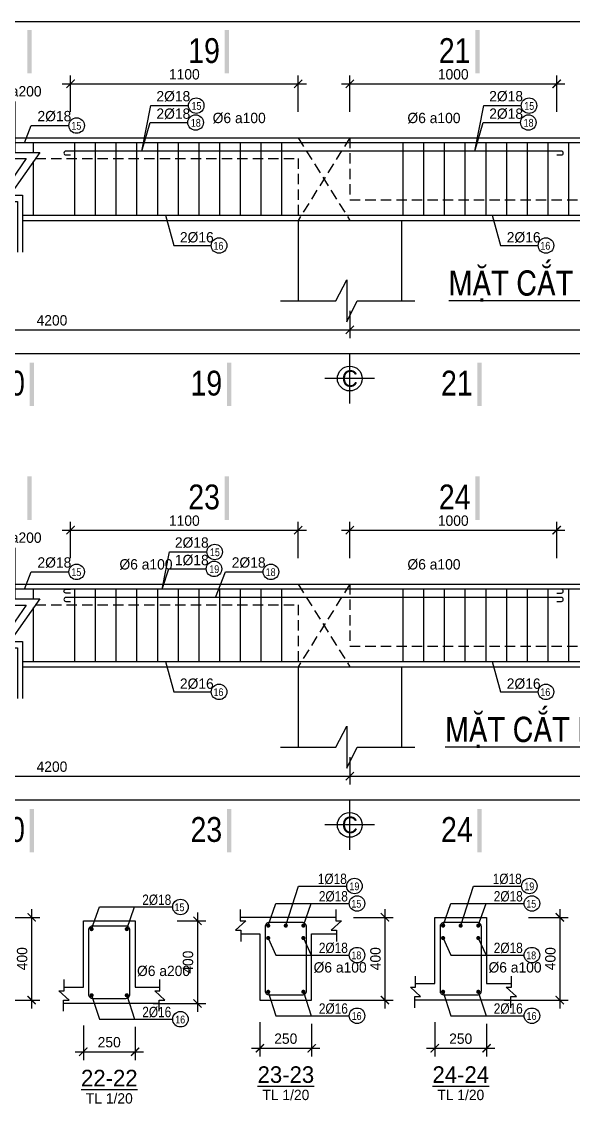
# Model space of a CAD drawing. Extents: x -317 to 4260, y -2056 to 757.
# Drawn here: x 3659 to 3792.2, y 491.1 to 756.6 of the extents above; entities that cross this region are included whole.
import ezdxf
from ezdxf.enums import TextEntityAlignment as Align

# ---------------------------------------------------------------- set-up
doc = ezdxf.new("R2010")
doc.units = 0
doc.header["$MEASUREMENT"] = 0
doc.linetypes.add('CENTER2', pattern=[1.125, 0.75, -0.125, 0.125, -0.125])
doc.linetypes.add('HIDDEN', pattern=[0.375, 0.25, -0.125])
doc.layers.get('0').update_dxf_attribs({"linetype": 'CONTINUOUS'})
doc.layers.get('DEFPOINTS').update_dxf_attribs({"linetype": 'CONTINUOUS'})
for name, color, linetype in [('cot', 8, 'CONTINUOUS'), ('DAI', 3, 'CONTINUOUS'), ('DIM', 1, 'CONTINUOUS'), ('DUT', 7, 'CENTER2'), ('MOTAAR', 1, 'CONTINUOUS'), ('TEXT', 7, 'CONTINUOUS'), ('THEP', 6, 'CONTINUOUS'), ('TU1', 9, 'CONTINUOUS'), ('TUONG', 7, 'CONTINUOUS')]:
    doc.layers.add(name, color=color, linetype=linetype)
doc.styles.add('DIM-NEW', font='VHELVCN.TTF')
doc.styles.add('style1', font='VGOUDYN.TTF')
doc.styles.add('T1', font='romans.shx')
doc.styles.add('T2', font='VTIMESN.TTF')
doc.dimstyles.new('TL20', dxfattribs={"dimtxt": 2.5, "dimasz": 2, "dimexe": 2, "dimexo": 2, "dimgap": 1, "dimtad": 1, "dimdec": 0, "dimlfac": 20, "dimzin": 0, "dimdsep": 46, "dimtxsty": 'T2', "dimblk": 'ARCHTICK', "dimcen": 2.5, "dimdle": 2, "dimclrd": 1, "dimclre": 1, "dimclrt": 2, "dimadec": 0, "dimazin": 0, "dimtfac": 1, "dimtdec": 0, "dimtix": 1, "dimtofl": 0, "dimtmove": 0, "dimatfit": 0, "dimldrblk": 'ARCHTICK', "dimfxl": 0, "dimtolj": 1, "dimtzin": 0, "dimlwd": -1, "dimlwe": -1, "dimarcsym": 0})

# ---------------------------------------------------------------- blocks, each defined once
blk = doc.blocks.new('_ARCHTICK')
at = {"color": 0, "linetype": 'ByBlock', "const_width": 0.15}
blk.add_lwpolyline([(-0.5, -0.5), (0.5, 0.5)], dxfattribs=at)
blk = doc.blocks.new('*D164')
at = {"layer": 'DEFPOINTS', "color": 0}
for p in [(3725.73, 741.64), (3670.73, 732.83), (3725.73, 732.83)]:
    blk.add_point(p, dxfattribs=at)
at = {"layer": 'TUONG', "color": 1}
for p, q in [((3670.73, 734.83), (3670.73, 743.64)), ((3725.73, 734.83), (3725.73, 743.64)), ((3668.73, 741.64), (3727.73, 741.64))]:
    blk.add_line(p, q, dxfattribs=at)
at = {"layer": 'TUONG', "color": 1, "xscale": 2, "yscale": 2, "zscale": 2, "rotation": 180}
blk.add_blockref('_ARCHTICK', (3670.73, 741.64), dxfattribs=at)
at = {"layer": 'TUONG', "color": 1, "xscale": 2, "yscale": 2, "zscale": 2}
blk.add_blockref('_ARCHTICK', (3725.73, 741.64), dxfattribs=at)
at = {"layer": 'TUONG', "color": 2, "insert": (3698.23, 743.91), "char_height": 2.5, "attachment_point": 5, "style": 'T2'}
blk.add_mtext('\\A1;1100', dxfattribs=at)
blk = doc.blocks.new('*D163')
at = {"layer": 'DEFPOINTS', "color": 0}
for p in [(3788.23, 741.64), (3738.23, 732.83), (3788.23, 732.83)]:
    blk.add_point(p, dxfattribs=at)
at = {"layer": 'TUONG', "color": 1}
for p, q in [((3738.23, 734.83), (3738.23, 743.64)), ((3788.23, 734.83), (3788.23, 743.64)), ((3736.23, 741.64), (3790.23, 741.64))]:
    blk.add_line(p, q, dxfattribs=at)
at = {"layer": 'TUONG', "color": 1, "xscale": 2, "yscale": 2, "zscale": 2, "rotation": 180}
blk.add_blockref('_ARCHTICK', (3738.23, 741.64), dxfattribs=at)
at = {"layer": 'TUONG', "color": 1, "xscale": 2, "yscale": 2, "zscale": 2}
blk.add_blockref('_ARCHTICK', (3788.23, 741.64), dxfattribs=at)
at = {"layer": 'TUONG', "color": 2, "insert": (3763.23, 743.91), "char_height": 2.5, "attachment_point": 5, "style": 'T2'}
blk.add_mtext('\\A1;1000', dxfattribs=at)
blk = doc.blocks.new('truc2')
at = {"layer": 'MOTAAR'}
for p, q in [((0, -15), (0, 0)), ((7.5, -7.5), (-7.5, -7.5))]:
    blk.add_line(p, q, dxfattribs=at)
blk.add_lwpolyline([(0, -3.5), (0, -1.84)], dxfattribs=at)
blk.add_circle((0, -7.5), 3.75, dxfattribs=at)
at = {"layer": 'TEXT', "style": 'T2'}
blk.add_attdef('1', text='', height=5, dxfattribs=at).set_placement((0, -7.5), align=Align.MIDDLE_CENTER)
blk = doc.blocks.new('*D155')
at = {"layer": 'DEFPOINTS', "color": 0}
for p in [(3738.23, 688.75), (3938.23, 688.75), (3938.23, 682.14)]:
    blk.add_point(p, dxfattribs=at)
at = {"layer": 'TUONG', "color": 1}
for p, q in [((3738.23, 686.75), (3738.23, 680.14)), ((3938.23, 686.75), (3938.23, 680.14)), ((3736.23, 682.14), (3940.23, 682.14))]:
    blk.add_line(p, q, dxfattribs=at)
at = {"layer": 'TUONG', "color": 1, "xscale": 2, "yscale": 2, "zscale": 2, "rotation": 180}
blk.add_blockref('_ARCHTICK', (3738.23, 682.14), dxfattribs=at)
at = {"layer": 'TUONG', "color": 1, "xscale": 2, "yscale": 2, "zscale": 2}
blk.add_blockref('_ARCHTICK', (3938.23, 682.14), dxfattribs=at)
at = {"layer": 'TUONG', "color": 2, "insert": (3838.23, 684.42), "char_height": 2.5, "attachment_point": 5, "style": 'T2'}
blk.add_mtext('\\A1;4000', dxfattribs=at)
blk = doc.blocks.new('*D154')
at = {"layer": 'DEFPOINTS', "color": 0}
for p in [(3594.24, 690.53), (3738.23, 688.75), (3738.23, 682.14)]:
    blk.add_point(p, dxfattribs=at)
at = {"layer": 'TUONG', "color": 1}
for p, q in [((3594.24, 688.53), (3594.24, 680.14)), ((3738.23, 686.75), (3738.23, 680.14)), ((3592.24, 682.14), (3740.23, 682.14))]:
    blk.add_line(p, q, dxfattribs=at)
at = {"layer": 'TUONG', "color": 1, "xscale": 2, "yscale": 2, "zscale": 2, "rotation": 180}
blk.add_blockref('_ARCHTICK', (3594.24, 682.14), dxfattribs=at)
at = {"layer": 'TUONG', "color": 1, "xscale": 2, "yscale": 2, "zscale": 2}
blk.add_blockref('_ARCHTICK', (3738.23, 682.14), dxfattribs=at)
at = {"layer": 'TUONG', "color": 2, "insert": (3666.23, 684.42), "char_height": 2.5, "attachment_point": 5, "style": 'T2'}
blk.add_mtext('\\A1;4200', dxfattribs=at)
blk = doc.blocks.new('*D165')
at = {"layer": 'DEFPOINTS', "color": 0}
for p in [(3429.65, 686.06), (4253.92, 686.06), (3429.65, 676.37)]:
    blk.add_point(p, dxfattribs=at)
at = {"layer": 'TUONG', "color": 1}
for p, q in [((3429.65, 684.06), (3429.65, 674.37)), ((4253.92, 684.06), (4253.92, 674.37)), ((4255.92, 676.37), (3427.65, 676.37))]:
    blk.add_line(p, q, dxfattribs=at)
at = {"layer": 'TUONG', "color": 1, "xscale": 2, "yscale": 2, "zscale": 2, "rotation": 180}
blk.add_blockref('_ARCHTICK', (3429.65, 676.37), dxfattribs=at)
at = {"layer": 'TUONG', "color": 1, "xscale": 2, "yscale": 2, "zscale": 2}
blk.add_blockref('_ARCHTICK', (4253.92, 676.37), dxfattribs=at)
at = {"layer": 'TUONG', "color": 2, "insert": (3841.78, 678.65), "char_height": 2.5, "attachment_point": 5, "style": 'T2'}
blk.add_mtext('\\A1;20800', dxfattribs=at)
blk = doc.blocks.new('*D177')
at = {"layer": 'cot', "color": 1}
for p, q in [((3661.31, 542.07), (3661.31, 518.07)), ((3653.75, 540.07), (3663.31, 540.07)), ((3647.89, 520.07), (3663.31, 520.07))]:
    blk.add_line(p, q, dxfattribs=at)
at = {"layer": 'DEFPOINTS', "color": 0}
for p in [(3651.75, 540.07), (3645.89, 520.07), (3661.31, 520.07)]:
    blk.add_point(p, dxfattribs=at)
at = {"layer": 'cot', "color": 1, "xscale": 2, "yscale": 2, "zscale": 2}
for p, rotation in [((3661.31, 540.07), 90), ((3661.31, 520.07), 270)]:
    blk.add_blockref('_ARCHTICK', p, dxfattribs=dict(at, rotation=rotation))
at = {"layer": 'cot', "color": 2, "lineweight": -2, "insert": (3659.03, 530.07), "char_height": 2.5, "attachment_point": 5, "rotation": 90, "style": 'T2'}
blk.add_mtext('\\A1;400', dxfattribs=at)
blk = doc.blocks.new('*D179')
at = {"layer": 'cot', "color": 1}
for p, q in [((3696.51, 539.23), (3703.41, 539.23)), ((3701.41, 541.23), (3701.41, 517.23)), ((3690.66, 519.23), (3703.41, 519.23))]:
    blk.add_line(p, q, dxfattribs=at)
at = {"layer": 'DEFPOINTS', "color": 0}
for p in [(3694.51, 539.23), (3688.66, 519.23), (3701.41, 519.23)]:
    blk.add_point(p, dxfattribs=at)
at = {"layer": 'cot', "color": 1, "xscale": 2, "yscale": 2, "zscale": 2}
for p, rotation in [((3701.41, 539.23), 90), ((3701.41, 519.23), 270)]:
    blk.add_blockref('_ARCHTICK', p, dxfattribs=dict(at, rotation=rotation))
at = {"layer": 'cot', "color": 2, "lineweight": -2, "insert": (3699.13, 529.23), "char_height": 2.5, "attachment_point": 5, "rotation": 90, "style": 'T2'}
blk.add_mtext('\\A1;400', dxfattribs=at)
blk = doc.blocks.new('*D178')
at = {"layer": 'cot', "color": 1}
for p, q in [((3673.82, 513.9), (3673.82, 505.57)), ((3686.32, 513.62), (3686.32, 505.57)), ((3671.82, 507.57), (3688.32, 507.57))]:
    blk.add_line(p, q, dxfattribs=at)
at = {"layer": 'DEFPOINTS', "color": 0}
for p in [(3673.82, 515.9), (3686.32, 515.62), (3686.32, 507.57)]:
    blk.add_point(p, dxfattribs=at)
at = {"layer": 'cot', "color": 1, "xscale": 2, "yscale": 2, "zscale": 2, "rotation": 180}
blk.add_blockref('_ARCHTICK', (3673.82, 507.57), dxfattribs=at)
at = {"layer": 'cot', "color": 1, "xscale": 2, "yscale": 2, "zscale": 2}
blk.add_blockref('_ARCHTICK', (3686.32, 507.57), dxfattribs=at)
at = {"layer": 'cot', "color": 2, "lineweight": -2, "insert": (3680.07, 509.87), "char_height": 2.5, "attachment_point": 5, "style": 'T2'}
blk.add_mtext('\\A1;250', dxfattribs=at)
blk = doc.blocks.new('*D197')
at = {"layer": 'DEFPOINTS', "color": 0}
for p in [(3429.65, 578.13), (4253.92, 578.13), (3429.65, 568.43)]:
    blk.add_point(p, dxfattribs=at)
at = {"layer": 'TUONG', "color": 1}
for p, q in [((3429.65, 576.13), (3429.65, 566.43)), ((4253.92, 576.13), (4253.92, 566.43)), ((4255.92, 568.43), (3427.65, 568.43))]:
    blk.add_line(p, q, dxfattribs=at)
at = {"layer": 'TUONG', "color": 1, "xscale": 2, "yscale": 2, "zscale": 2, "rotation": 180}
blk.add_blockref('_ARCHTICK', (3429.65, 568.43), dxfattribs=at)
at = {"layer": 'TUONG', "color": 1, "xscale": 2, "yscale": 2, "zscale": 2}
blk.add_blockref('_ARCHTICK', (4253.92, 568.43), dxfattribs=at)
at = {"layer": 'TUONG', "color": 2, "insert": (3841.78, 570.71), "char_height": 2.5, "attachment_point": 5, "style": 'T2'}
blk.add_mtext('\\A1;20800', dxfattribs=at)
blk = doc.blocks.new('*D195')
at = {"layer": 'DEFPOINTS', "color": 0}
for p in [(3594.24, 582.6), (3738.23, 580.81), (3738.23, 574.21)]:
    blk.add_point(p, dxfattribs=at)
at = {"layer": 'TUONG', "color": 1}
for p, q in [((3594.24, 580.6), (3594.24, 572.21)), ((3738.23, 578.81), (3738.23, 572.21)), ((3592.24, 574.21), (3740.23, 574.21))]:
    blk.add_line(p, q, dxfattribs=at)
at = {"layer": 'TUONG', "color": 1, "xscale": 2, "yscale": 2, "zscale": 2, "rotation": 180}
blk.add_blockref('_ARCHTICK', (3594.24, 574.21), dxfattribs=at)
at = {"layer": 'TUONG', "color": 1, "xscale": 2, "yscale": 2, "zscale": 2}
blk.add_blockref('_ARCHTICK', (3738.23, 574.21), dxfattribs=at)
at = {"layer": 'TUONG', "color": 2, "insert": (3666.23, 576.49), "char_height": 2.5, "attachment_point": 5, "style": 'T2'}
blk.add_mtext('\\A1;4200', dxfattribs=at)
blk = doc.blocks.new('*D194')
at = {"layer": 'DEFPOINTS', "color": 0}
for p in [(3738.23, 580.81), (3938.23, 580.81), (3938.23, 574.21)]:
    blk.add_point(p, dxfattribs=at)
at = {"layer": 'TUONG', "color": 1}
for p, q in [((3738.23, 578.81), (3738.23, 572.21)), ((3938.23, 578.81), (3938.23, 572.21)), ((3736.23, 574.21), (3940.23, 574.21))]:
    blk.add_line(p, q, dxfattribs=at)
at = {"layer": 'TUONG', "color": 1, "xscale": 2, "yscale": 2, "zscale": 2, "rotation": 180}
blk.add_blockref('_ARCHTICK', (3738.23, 574.21), dxfattribs=at)
at = {"layer": 'TUONG', "color": 1, "xscale": 2, "yscale": 2, "zscale": 2}
blk.add_blockref('_ARCHTICK', (3938.23, 574.21), dxfattribs=at)
at = {"layer": 'TUONG', "color": 2, "insert": (3838.23, 576.49), "char_height": 2.5, "attachment_point": 5, "style": 'T2'}
blk.add_mtext('\\A1;4000', dxfattribs=at)
blk = doc.blocks.new('*D186')
at = {"layer": 'DEFPOINTS', "color": 0}
for p in [(3788.23, 633.7), (3738.23, 624.89), (3788.23, 624.89)]:
    blk.add_point(p, dxfattribs=at)
at = {"layer": 'TUONG', "color": 1}
for p, q in [((3738.23, 626.89), (3738.23, 635.7)), ((3788.23, 626.89), (3788.23, 635.7)), ((3736.23, 633.7), (3790.23, 633.7))]:
    blk.add_line(p, q, dxfattribs=at)
at = {"layer": 'TUONG', "color": 1, "xscale": 2, "yscale": 2, "zscale": 2, "rotation": 180}
blk.add_blockref('_ARCHTICK', (3738.23, 633.7), dxfattribs=at)
at = {"layer": 'TUONG', "color": 1, "xscale": 2, "yscale": 2, "zscale": 2}
blk.add_blockref('_ARCHTICK', (3788.23, 633.7), dxfattribs=at)
at = {"layer": 'TUONG', "color": 2, "insert": (3763.23, 635.98), "char_height": 2.5, "attachment_point": 5, "style": 'T2'}
blk.add_mtext('\\A1;1000', dxfattribs=at)
blk = doc.blocks.new('*D185')
at = {"layer": 'DEFPOINTS', "color": 0}
for p in [(3725.73, 633.7), (3670.73, 624.89), (3725.73, 624.89)]:
    blk.add_point(p, dxfattribs=at)
at = {"layer": 'TUONG', "color": 1}
for p, q in [((3670.73, 626.89), (3670.73, 635.7)), ((3725.73, 626.89), (3725.73, 635.7)), ((3668.73, 633.7), (3727.73, 633.7))]:
    blk.add_line(p, q, dxfattribs=at)
at = {"layer": 'TUONG', "color": 1, "xscale": 2, "yscale": 2, "zscale": 2, "rotation": 180}
blk.add_blockref('_ARCHTICK', (3670.73, 633.7), dxfattribs=at)
at = {"layer": 'TUONG', "color": 1, "xscale": 2, "yscale": 2, "zscale": 2}
blk.add_blockref('_ARCHTICK', (3725.73, 633.7), dxfattribs=at)
at = {"layer": 'TUONG', "color": 2, "insert": (3698.23, 635.98), "char_height": 2.5, "attachment_point": 5, "style": 'T2'}
blk.add_mtext('\\A1;1100', dxfattribs=at)
blk = doc.blocks.new('*D201')
at = {"layer": 'cot', "color": 1}
for p, q in [((3746.71, 542.07), (3746.71, 518.07)), ((3739.15, 540.07), (3748.71, 540.07)), ((3733.29, 520.07), (3748.71, 520.07))]:
    blk.add_line(p, q, dxfattribs=at)
at = {"layer": 'DEFPOINTS', "color": 0}
for p in [(3737.15, 540.07), (3731.29, 520.07), (3746.71, 520.07)]:
    blk.add_point(p, dxfattribs=at)
at = {"layer": 'cot', "color": 1, "xscale": 2, "yscale": 2, "zscale": 2}
for p, rotation in [((3746.71, 540.07), 90), ((3746.71, 520.07), 270)]:
    blk.add_blockref('_ARCHTICK', p, dxfattribs=dict(at, rotation=rotation))
at = {"layer": 'cot', "color": 2, "lineweight": -2, "insert": (3744.43, 530.07), "char_height": 2.5, "attachment_point": 5, "rotation": 90, "style": 'T2'}
blk.add_mtext('\\A1;400', dxfattribs=at)
blk = doc.blocks.new('*D200')
at = {"layer": 'cot', "color": 1}
for p, q in [((3716.5, 514.75), (3716.5, 506.42)), ((3729, 514.3), (3729, 506.42)), ((3714.5, 508.42), (3731, 508.42))]:
    blk.add_line(p, q, dxfattribs=at)
at = {"layer": 'DEFPOINTS', "color": 0}
for p in [(3716.5, 516.75), (3729, 516.3), (3729, 508.42)]:
    blk.add_point(p, dxfattribs=at)
at = {"layer": 'cot', "color": 1, "xscale": 2, "yscale": 2, "zscale": 2, "rotation": 180}
blk.add_blockref('_ARCHTICK', (3716.5, 508.42), dxfattribs=at)
at = {"layer": 'cot', "color": 1, "xscale": 2, "yscale": 2, "zscale": 2}
blk.add_blockref('_ARCHTICK', (3729, 508.42), dxfattribs=at)
at = {"layer": 'cot', "color": 2, "lineweight": -2, "insert": (3722.75, 510.72), "char_height": 2.5, "attachment_point": 5, "style": 'T2'}
blk.add_mtext('\\A1;250', dxfattribs=at)
blk = doc.blocks.new('*D203')
at = {"layer": 'cot', "color": 1}
for p, q in [((3758.78, 514.75), (3758.78, 506.42)), ((3771.28, 514.3), (3771.28, 506.42)), ((3756.78, 508.42), (3773.28, 508.42))]:
    blk.add_line(p, q, dxfattribs=at)
at = {"layer": 'DEFPOINTS', "color": 0}
for p in [(3758.78, 516.75), (3771.28, 516.3), (3771.28, 508.42)]:
    blk.add_point(p, dxfattribs=at)
at = {"layer": 'cot', "color": 1, "xscale": 2, "yscale": 2, "zscale": 2, "rotation": 180}
blk.add_blockref('_ARCHTICK', (3758.78, 508.42), dxfattribs=at)
at = {"layer": 'cot', "color": 1, "xscale": 2, "yscale": 2, "zscale": 2}
blk.add_blockref('_ARCHTICK', (3771.28, 508.42), dxfattribs=at)
at = {"layer": 'cot', "color": 2, "lineweight": -2, "insert": (3765.03, 510.72), "char_height": 2.5, "attachment_point": 5, "style": 'T2'}
blk.add_mtext('\\A1;250', dxfattribs=at)
blk = doc.blocks.new('*D202')
at = {"layer": 'cot', "color": 1}
for p, q in [((3788.99, 542.07), (3788.99, 518.07)), ((3781.42, 540.07), (3790.99, 540.07)), ((3775.57, 520.07), (3790.99, 520.07))]:
    blk.add_line(p, q, dxfattribs=at)
at = {"layer": 'DEFPOINTS', "color": 0}
for p in [(3779.42, 540.07), (3773.57, 520.07), (3788.99, 520.07)]:
    blk.add_point(p, dxfattribs=at)
at = {"layer": 'cot', "color": 1, "xscale": 2, "yscale": 2, "zscale": 2}
for p, rotation in [((3788.99, 540.07), 90), ((3788.99, 520.07), 270)]:
    blk.add_blockref('_ARCHTICK', p, dxfattribs=dict(at, rotation=rotation))
at = {"layer": 'cot', "color": 2, "lineweight": -2, "insert": (3786.71, 530.07), "char_height": 2.5, "attachment_point": 5, "rotation": 90, "style": 'T2'}
blk.add_mtext('\\A1;400', dxfattribs=at)

msp = doc.modelspace()

# ---------------------------------------------------------------- linework, layer by layer
at = {"layer": 'cot', "lineweight": -2, "ltscale": 10}
for points in [[(3722.752, 538.071), (3725.825, 547.639), (3737.477, 547.639)], [(3765.028, 538.071), (3768.1, 547.639), (3779.752, 547.639)], [(3675.819, 537.228), (3677.698, 542.576), (3695.412, 542.576)], [(3684.319, 537.228), (3686.198, 542.576)], [(3718.502, 538.071), (3720.381, 543.419), (3738.095, 543.419)], [(3727.002, 538.071), (3728.881, 543.419)], [(3760.778, 538.071), (3762.656, 543.419), (3780.37, 543.419)], [(3769.278, 538.071), (3771.156, 543.419)], [(3718.502, 535.071), (3720.381, 530.946), (3738.095, 530.946)], [(3727.002, 535.071), (3728.881, 530.946)], [(3760.778, 535.071), (3762.656, 530.946), (3780.37, 530.946)], [(3769.278, 535.071), (3771.156, 530.946)], [(3675.819, 521.228), (3677.698, 515.433), (3695.412, 515.433)], [(3684.319, 521.228), (3686.198, 515.433)], [(3718.502, 522.071), (3720.381, 516.277), (3738.095, 516.277)], [(3727.002, 522.071), (3728.881, 516.277)], [(3760.778, 522.071), (3762.656, 516.277), (3780.37, 516.277)], [(3769.278, 522.071), (3771.156, 516.277)]]:
    msp.add_lwpolyline(points, dxfattribs=at)
at = {"layer": 'DAI'}
for p, q in [((3661.786, 725.034), (3661.786, 727.356)), ((3671.786, 709.856), (3671.786, 727.356)), ((3676.786, 709.856), (3676.786, 727.356)), ((3681.786, 709.856), (3681.786, 727.356)), ((3686.786, 709.856), (3686.786, 727.356)), ((3691.786, 709.856), (3691.786, 727.356)), ((3696.786, 709.856), (3696.786, 727.356)), ((3701.786, 709.856), (3701.786, 727.356)), ((3706.786, 709.856), (3706.786, 727.356)), ((3711.786, 709.856), (3711.786, 727.356)), ((3716.786, 709.856), (3716.786, 727.356)), ((3721.786, 709.856), (3721.786, 727.356)), ((3751.148, 709.856), (3751.148, 727.356)), ((3756.148, 709.856), (3756.148, 727.356)), ((3761.148, 709.856), (3761.148, 727.356)), ((3766.148, 709.856), (3766.148, 727.356)), ((3771.148, 709.856), (3771.148, 727.356)), ((3776.148, 709.856), (3776.148, 727.356)), ((3781.148, 709.856), (3781.148, 727.356)), ((3786.148, 709.856), (3786.148, 727.356)), ((3791.148, 709.856), (3791.148, 727.356)), ((3661.786, 709.856), (3661.786, 722.912)), ((3661.786, 617.097), (3661.786, 619.419)), ((3671.786, 601.919), (3671.786, 619.419)), ((3676.786, 601.919), (3676.786, 619.419)), ((3681.786, 601.919), (3681.786, 619.419)), ((3686.786, 601.919), (3686.786, 619.419)), ((3691.786, 601.919), (3691.786, 619.419)), ((3696.786, 601.919), (3696.786, 619.419)), ((3701.786, 601.919), (3701.786, 619.419)), ((3706.786, 601.919), (3706.786, 619.419)), ((3711.786, 601.919), (3711.786, 619.419)), ((3716.786, 601.919), (3716.786, 619.419)), ((3721.786, 601.919), (3721.786, 619.419)), ((3751.148, 601.919), (3751.148, 619.419)), ((3756.148, 601.919), (3756.148, 619.419)), ((3761.148, 601.919), (3761.148, 619.419)), ((3766.148, 601.919), (3766.148, 619.419)), ((3771.148, 601.919), (3771.148, 619.419)), ((3776.148, 601.919), (3776.148, 619.419)), ((3781.148, 601.919), (3781.148, 619.419)), ((3786.148, 601.919), (3786.148, 619.419)), ((3791.148, 601.919), (3791.148, 619.419)), ((3661.786, 601.919), (3661.786, 614.975))]:
    msp.add_line(p, q, dxfattribs=at)
for points in [[(3685.069, 536.978, 0.4142136), (3684.069, 537.978), (3676.069, 537.978, 0.4142136), (3675.069, 536.978), (3675.069, 521.478, 0.4142136), (3676.069, 520.478), (3684.069, 520.478, 0.4142136), (3685.069, 521.478)], [(3727.752, 537.821, 0.4142136), (3726.752, 538.821), (3718.752, 538.821, 0.4142136), (3717.752, 537.821), (3717.752, 522.321, 0.4142136), (3718.752, 521.321), (3726.752, 521.321, 0.4142136), (3727.752, 522.321)], [(3770.028, 537.821, 0.4142136), (3769.028, 538.821), (3761.028, 538.821, 0.4142136), (3760.028, 537.821), (3760.028, 522.321, 0.4142136), (3761.028, 521.321), (3769.028, 521.321, 0.4142136), (3770.028, 522.321)]]:
    msp.add_lwpolyline(points, format="xyb", close=True, dxfattribs=at)
at = {"layer": 'DUT', "linetype": 'HIDDEN', "ltscale": 10}
for p, q in [((3738.228, 728.606), (3725.728, 708.606)), ((3725.728, 728.606), (3738.228, 708.606)), ((3725.728, 620.669), (3738.228, 600.669)), ((3738.228, 620.669), (3725.728, 600.669))]:
    msp.add_line(p, q, dxfattribs=at)
for points in [[(3738.228, 728.606), (3738.228, 713.606), (3833.228, 713.606), (3833.228, 723.606), (3843.228, 723.606), (3843.228, 713.606), (3938.228, 713.606), (3938.228, 728.606)], [(3662.27, 723.606), (3725.728, 723.606), (3725.728, 708.606), (3738.228, 708.606)], [(3738.228, 620.669), (3738.228, 605.669), (3833.228, 605.669), (3833.228, 615.669), (3843.228, 615.669), (3843.228, 605.669), (3938.228, 605.669), (3938.228, 620.669)], [(3662.27, 615.669), (3725.728, 615.669), (3725.728, 600.669), (3738.228, 600.669)]]:
    msp.add_lwpolyline(points, dxfattribs=at)
at = {"layer": 'TEXT', "ltscale": 10}
msp.add_lwpolyline([(3420.367, 162.589), (4260.367, 162.589), (4260.367, 756.589), (3420.367, 756.589)], close=True, dxfattribs=at)
for points in [[(3660.297, 744.128), (3661.347, 744.128), (3660.297, 754.628), (3661.347, 754.628)], [(3707.973, 744.128), (3709.023, 744.128), (3707.973, 754.628), (3709.023, 754.628)], [(3768.535, 744.128), (3769.585, 744.128), (3768.535, 754.628), (3769.585, 754.628)], [(3660.836, 663.717), (3661.886, 663.717), (3660.836, 674.217), (3661.886, 674.217)], [(3708.513, 663.717), (3709.563, 663.717), (3708.513, 674.217), (3709.563, 674.217)], [(3769.075, 663.717), (3770.125, 663.717), (3769.075, 674.217), (3770.125, 674.217)], [(3660.297, 636.191), (3661.347, 636.191), (3660.297, 646.691), (3661.347, 646.691)], [(3707.973, 636.191), (3709.023, 636.191), (3707.973, 646.691), (3709.023, 646.691)], [(3768.535, 636.191), (3769.585, 636.191), (3768.535, 646.691), (3769.585, 646.691)], [(3660.836, 555.78), (3661.886, 555.78), (3660.836, 566.28), (3661.886, 566.28)], [(3708.513, 555.78), (3709.563, 555.78), (3708.513, 566.28), (3709.563, 566.28)], [(3769.075, 555.78), (3770.125, 555.78), (3769.075, 566.28), (3770.125, 566.28)]]:
    msp.add_trace(points, dxfattribs=at)
at = {"layer": 'THEP', "ltscale": 10}
for points in [[(4019.098, 727.356), (3657.242, 727.356)], [(3659.083, 709.856), (4020.939, 709.856)], [(4019.098, 619.419), (3657.242, 619.419)], [(3659.083, 601.919), (4020.939, 601.919)]]:
    msp.add_lwpolyline(points, dxfattribs=at)
for points in [[(3788.228, 724.419), (3789.356, 724.419, 1), (3789.356, 725.356), (3788.228, 725.356), (3726.978, 725.356), (3670.728, 725.356), (3669.601, 725.356, 1), (3669.601, 724.419), (3670.728, 724.419)], [(3670.728, 618.482), (3669.601, 618.482, -1), (3669.601, 619.419), (3670.728, 619.419)], [(3788.228, 618.482), (3789.356, 618.482, 1), (3789.356, 619.419), (3788.228, 619.419)], [(3788.228, 616.482), (3789.356, 616.482, 1), (3789.356, 617.419), (3788.228, 617.419), (3726.978, 617.419), (3670.728, 617.419), (3669.601, 617.419, 1), (3669.601, 616.482), (3670.728, 616.482)]]:
    msp.add_lwpolyline(points, format="xyb", dxfattribs=at)
at = {"layer": 'THEP', "const_width": 0.5}
for points in [[(3675.569, 537.228, 1), (3676.069, 537.228, 1)], [(3684.569, 537.228, -1), (3684.069, 537.228, -1)], [(3718.252, 538.071, 1), (3718.752, 538.071, 1)], [(3723.002, 538.071, -1), (3722.502, 538.071, -1)], [(3727.252, 538.071, -1), (3726.752, 538.071, -1)], [(3760.528, 538.071, 1), (3761.028, 538.071, 1)], [(3765.278, 538.071, -1), (3764.778, 538.071, -1)], [(3769.528, 538.071, -1), (3769.028, 538.071, -1)], [(3718.252, 535.071, 1), (3718.752, 535.071, 1)], [(3727.252, 535.071, -1), (3726.752, 535.071, -1)], [(3760.528, 535.071, 1), (3761.028, 535.071, 1)], [(3769.528, 535.071, -1), (3769.028, 535.071, -1)], [(3675.569, 521.228, -1), (3676.069, 521.228, -1)], [(3684.569, 521.228, 1), (3684.069, 521.228, 1)], [(3718.252, 522.071, -1), (3718.752, 522.071, -1)], [(3727.252, 522.071, 1), (3726.752, 522.071, 1)], [(3760.528, 522.071, -1), (3761.028, 522.071, -1)], [(3769.528, 522.071, 1), (3769.028, 522.071, 1)]]:
    msp.add_lwpolyline(points, format="xyb", close=True, dxfattribs=at)
at = {"layer": 'TU1', "lineweight": -2, "ltscale": 10}
for points in [[(3687.983, 725.356), (3690.155, 736.363), (3699.23, 736.363)], [(3768.422, 725.356), (3770.594, 736.363), (3779.669, 736.363)], [(3659.626, 727.356), (3661.242, 731.546), (3670.317, 731.546)], [(3687.983, 725.356), (3690, 732.273), (3699.075, 732.273)], [(3768.422, 725.356), (3770.439, 732.273), (3779.514, 732.273)], [(3693.64, 709.856), (3695.677, 702.53), (3704.752, 702.53)], [(3772.647, 709.856), (3774.684, 702.53), (3783.759, 702.53)], [(3692.839, 619.419), (3694.616, 628.426), (3703.692, 628.426)], [(3692.839, 619.419), (3694.461, 624.336), (3703.537, 624.336)], [(3659.626, 619.419), (3661.242, 623.609), (3670.317, 623.609)], [(3705.732, 617.419), (3708.205, 623.609), (3717.28, 623.609)], [(3693.64, 601.919), (3695.677, 594.593), (3704.752, 594.593)], [(3772.647, 601.919), (3774.684, 594.593), (3783.759, 594.593)]]:
    msp.add_lwpolyline(points, dxfattribs=at)
at = {"layer": 'TU1'}
for points in [[(3711.694, 541.946), (3711.694, 539.228), (3713.054, 539.228), (3710.588, 536.973), (3711.85, 536.973), (3711.85, 534.259)], [(3734.857, 541.946), (3734.857, 539.228), (3736.217, 539.228), (3733.75, 536.973), (3735.013, 536.973), (3735.013, 534.259)], [(3753.97, 518.197), (3753.97, 520.915), (3755.33, 520.915), (3752.863, 523.17), (3754.126, 523.17), (3754.126, 525.883)], [(3777.132, 518.197), (3777.132, 520.915), (3778.492, 520.915), (3776.026, 523.17), (3777.288, 523.17), (3777.288, 525.883)], [(3669.011, 517.353), (3669.011, 520.071), (3670.371, 520.071), (3667.905, 522.326), (3669.167, 522.326), (3669.167, 525.04)], [(3692.174, 517.353), (3692.174, 520.071), (3693.534, 520.071), (3691.067, 522.326), (3692.329, 522.326), (3692.329, 525.04)]]:
    msp.add_lwpolyline(points, dxfattribs=at)
at = {"layer": 'TU1', "ltscale": 10}
for centre in [(3701.105, 736.363), (3781.544, 736.363), (3672.192, 731.546), (3700.95, 732.273), (3781.389, 732.273), (3706.627, 702.53), (3785.634, 702.53), (3705.567, 628.426), (3672.192, 623.609), (3705.412, 624.336), (3719.155, 623.609), (3706.627, 594.593), (3785.634, 594.593), (3739.352, 547.639), (3781.627, 547.639), (3697.287, 542.576), (3739.97, 543.419), (3782.245, 543.419), (3739.97, 530.946), (3782.245, 530.946), (3739.97, 516.277), (3782.245, 516.277), (3697.287, 515.433)]:
    msp.add_circle(centre, 1.875, dxfattribs=at)
at = {"layer": 'TUONG'}
for p, q in [((3657.242, 728.606), (4019.098, 728.606)), ((3659.083, 708.606), (3738.228, 708.606)), ((3725.728, 708.606), (3725.728, 689.158)), ((3738.228, 708.606), (3925.728, 708.606)), ((3750.728, 708.606), (3750.728, 689.158)), ((3657.242, 620.669), (4019.098, 620.669)), ((3738.228, 620.669), (3938.228, 620.669)), ((3659.083, 600.669), (3738.228, 600.669)), ((3725.728, 600.669), (3725.728, 581.221)), ((3738.228, 600.669), (3925.728, 600.669)), ((3750.728, 600.669), (3750.728, 581.221))]:
    msp.add_line(p, q, dxfattribs=at)
for points in [[(3656.095, 737.388), (3656.095, 723.534), (3660.011, 723.534), (3652.804, 713.199), (3657.937, 713.199), (3657.937, 700.945)], [(3657.242, 737.388), (3657.242, 725.034), (3663.265, 725.034), (3656.058, 714.699), (3659.083, 714.699), (3659.083, 700.945)], [(3721.467, 689.158), (3734.885, 689.158), (3737.541, 694.241), (3737.541, 684.075), (3739.975, 689.158), (3753.937, 689.158)], [(3656.095, 629.451), (3656.095, 615.597), (3660.011, 615.597), (3652.804, 605.262), (3657.937, 605.262), (3657.937, 593.008)], [(3657.242, 629.451), (3657.242, 617.097), (3663.265, 617.097), (3656.058, 606.762), (3659.083, 606.762), (3659.083, 593.008)], [(3721.467, 581.221), (3734.885, 581.221), (3737.541, 586.304), (3737.541, 576.138), (3739.975, 581.221), (3753.937, 581.221)], [(3669.206, 523.228), (3673.819, 523.228), (3673.819, 539.228), (3686.319, 539.228), (3686.319, 523.228), (3692.368, 523.228)], [(3734.857, 540.071), (3711.694, 540.071)], [(3754.164, 524.071), (3758.778, 524.071), (3758.778, 540.071), (3771.278, 540.071), (3771.278, 524.071), (3777.327, 524.071)], [(3711.889, 536.071), (3716.502, 536.071), (3716.502, 520.071), (3729.002, 520.071), (3729.002, 536.071), (3735.051, 536.071)], [(3692.174, 519.228), (3669.011, 519.228)], [(3777.132, 520.071), (3753.97, 520.071)]]:
    msp.add_lwpolyline(points, dxfattribs=at)

# ---------------------------------------------------------------- block references
at = {"layer": 'DIM', "ltscale": 10, "xscale": 0.8000000000000002, "yscale": 0.8000000000000002, "zscale": 0.8000000000000002}
for p in [(3738.228, 676.366), (3738.228, 568.429)]:
    msp.add_blockref('truc2', p, dxfattribs=at).add_auto_attribs({'1': 'C'})

# ---------------------------------------------------------------- texts
at = {"layer": 'TEXT', "ltscale": 10}
for s, height, style, p in [('19', 6, 'DIM-NEW', (3699.184, 746.67)), ('21', 6, 'DIM-NEW', (3759.746, 746.67)), ('%%2546 a200', 2.5, 'style1', (3650.895, 738.576)), ('2%%25418', 2.5, 'style1', (3691.481, 737.395)), ('2%%25418', 2.5, 'style1', (3771.919, 737.395)), ('2%%25418', 2.5, 'style1', (3691.481, 733.168)), ('15', 1.875, 'DIM-NEW', (3699.961, 735.357)), ('2%%25418', 2.5, 'style1', (3771.919, 733.168)), ('15', 1.875, 'DIM-NEW', (3780.399, 735.357)), ('2%%25418', 2.5, 'style1', (3662.728, 732.577)), ('18', 1.875, 'DIM-NEW', (3699.806, 731.266)), ('%%2546 a100', 2.5, 'style1', (3705.078, 732.124)), ('%%2546 a100', 2.5, 'style1', (3752.156, 732.124)), ('18', 1.875, 'DIM-NEW', (3780.244, 731.266)), ('15', 1.875, 'DIM-NEW', (3670.927, 730.539)), ('2%%25416', 2.5, 'style1', (3697.158, 703.273)), ('2%%25416', 2.5, 'style1', (3776.165, 703.273)), ('16', 1.875, 'DIM-NEW', (3705.28, 701.523)), ('16', 1.875, 'DIM-NEW', (3784.287, 701.523)), ('20', 6, 'DIM-NEW', (3652.047, 666.258)), ('19', 6, 'DIM-NEW', (3699.723, 666.258)), ('21', 6, 'DIM-NEW', (3760.285, 666.258)), ('23', 6, 'DIM-NEW', (3699.184, 638.733)), ('24', 6, 'DIM-NEW', (3759.746, 638.733)), ('%%2546 a200', 2.5, 'style1', (3650.895, 630.639)), ('2%%25418', 2.5, 'style1', (3695.942, 629.458)), ('2%%25418', 2.5, 'style1', (3662.728, 624.64)), ('%%2546 a100', 2.5, 'style1', (3682.546, 624.187)), ('1%%25418', 2.5, 'style1', (3695.942, 625.231)), ('15', 1.875, 'DIM-NEW', (3704.422, 627.42)), ('2%%25418', 2.5, 'style1', (3709.691, 624.64)), ('%%2546 a100', 2.5, 'style1', (3752.156, 624.187)), ('15', 1.875, 'DIM-NEW', (3670.927, 622.602)), ('19', 1.875, 'DIM-NEW', (3704.267, 623.329)), ('18', 1.875, 'DIM-NEW', (3717.89, 622.602)), ('2%%25416', 2.5, 'style1', (3697.158, 595.336)), ('2%%25416', 2.5, 'style1', (3776.165, 595.336)), ('16', 1.875, 'DIM-NEW', (3705.28, 593.586)), ('16', 1.875, 'DIM-NEW', (3784.287, 593.586)), ('20', 6, 'DIM-NEW', (3652.047, 558.321)), ('23', 6, 'DIM-NEW', (3699.723, 558.321)), ('24', 6, 'DIM-NEW', (3760.285, 558.321)), ('19', 1.875, 'DIM-NEW', (3738.145, 546.632)), ('19', 1.875, 'DIM-NEW', (3780.421, 546.632)), ('15', 1.875, 'DIM-NEW', (3695.859, 541.569)), ('15', 1.875, 'DIM-NEW', (3738.604, 542.413)), ('15', 1.875, 'DIM-NEW', (3780.88, 542.413)), ('18', 1.875, 'DIM-NEW', (3738.604, 529.939)), ('18', 1.875, 'DIM-NEW', (3780.88, 529.939)), ('%%2546 a200', 2.5, 'style1', (3686.791, 525.879)), ('%%2546 a100', 2.5, 'style1', (3729.474, 526.723)), ('%%2546 a100', 2.5, 'style1', (3771.75, 526.723)), ('16', 1.875, 'DIM-NEW', (3696.034, 514.426)), ('16', 1.875, 'DIM-NEW', (3738.679, 515.27)), ('16', 1.875, 'DIM-NEW', (3780.954, 515.27))]:
    msp.add_text(s, height=height, dxfattribs=dict(at, style=style)).set_placement(p)
at = {"layer": 'TEXT', "style": 'DIM-NEW'}
for s, p in [('%%UMAËT CAÉT BOÁ TRÍ THEÙP DAÀM TRUÏC 1 TL:1/20', (3762.138, 690.465)), ('%%UMAËT CAÉT BOÁ TRÍ THEÙP DAÀM TRUÏC 2,7 TL:1/20', (3761.276, 582.528))]:
    msp.add_text(s, height=6, dxfattribs=at).set_placement(p)
for s, p in [('1%%25418', (3730.493, 548.139)), ('1%%25418', (3772.769, 548.139)), ('2%%25418', (3688.06, 543.076)), ('2%%25418', (3730.743, 543.919)), ('2%%25418', (3773.019, 543.919)), ('2%%25418', (3730.743, 531.446)), ('2%%25418', (3773.019, 531.446)), ('2%%25416', (3688.06, 515.933)), ('2%%25416', (3730.743, 516.777)), ('2%%25416', (3773.019, 516.777))]:
    e = msp.add_text(s, height=2.5, dxfattribs=at)
    e.set_placement(p)
    e.dxf.unprotected_set("ltscale", 0)
at = {"layer": 'TEXT', "char_height": 4, "attachment_point": 5, "line_spacing_factor": 0.85, "style": 'T1'}
for s, insert, width in [('{\\fVNI-Aptima|b0|i0|c0|p2;\\L22-22\\P\\H0.625x;\\lTL 1/20}', (3680.092, 499.108), 17.56522), ('{\\fVNI-Aptima|b0|i0|c0|p2;\\L23-23\\P\\H0.625x;\\lTL 1/20}', (3722.775, 499.952), 20.53333), ('{\\fVNI-Aptima|b0|i0|c0|p2;\\L24-24\\P\\H0.625x;\\lTL 1/20}', (3765.05, 499.952), 20.53333)]:
    msp.add_mtext(s, dxfattribs=dict(at, insert=insert, width=width))

# ---------------------------------------------------------------- dimensions: what is measured, and where the dimension line sits
at = {"layer": 'cot', "lineweight": -2, "ltscale": 10}
for base, p1, p2, picture, middle in [((3661.311, 520.071), (3651.747, 540.071), (3645.893, 520.071), '*D177', (3659.031, 530.071)), ((3746.712, 520.071), (3737.148, 540.071), (3731.294, 520.071), '*D201', (3744.432, 530.071)), ((3788.988, 520.071), (3779.424, 540.071), (3773.569, 520.071), '*D202', (3786.708, 530.071)), ((3701.413, 519.228), (3694.51, 539.228), (3688.655, 519.228), '*D179', (3699.133, 529.228))]:
    dim = msp.add_linear_dim(base=base, p1=p1, p2=p2, angle=90, dimstyle='TL20', dxfattribs=at)
    dim.commit()
    dim.dimension.update_dxf_attribs({"geometry": picture, "text_midpoint": middle})
for base, p1, p2, picture, middle in [((3686.319, 507.573), (3673.819, 515.903), (3686.319, 515.618), '*D178', (3680.069, 509.873)), ((3729.002, 508.416), (3716.502, 516.747), (3729.002, 516.3), '*D200', (3722.752, 510.716)), ((3771.278, 508.416), (3758.778, 516.747), (3771.278, 516.3), '*D203', (3765.028, 510.716))]:
    dim = msp.add_linear_dim(base=base, p1=p1, p2=p2, dimstyle='TL20', dxfattribs=at)
    dim.commit()
    dim.dimension.update_dxf_attribs({"geometry": picture, "text_midpoint": middle})
at = {"layer": 'TUONG'}
for base, p1, p2, picture, middle in [((3725.728, 741.635), (3670.728, 732.826), (3725.728, 732.826), '*D164', (3698.228, 743.915)), ((3788.228, 741.635), (3738.228, 732.826), (3788.228, 732.826), '*D163', (3763.228, 743.915)), ((3725.728, 633.698), (3670.728, 624.889), (3725.728, 624.889), '*D185', (3698.228, 635.978)), ((3788.228, 633.698), (3738.228, 624.889), (3788.228, 624.889), '*D186', (3763.228, 635.978))]:
    dim = msp.add_linear_dim(base=base, p1=p1, p2=p2, dimstyle='TL20', dxfattribs=at)
    dim.commit()
    dim.dimension.update_dxf_attribs({"geometry": picture, "text_midpoint": middle})
for base, p1, p2, picture, middle in [((3738.228, 682.143), (3594.238, 690.535), (3738.228, 688.751), '*D154', (3666.233, 684.423)), ((3738.228, 574.206), (3594.238, 582.598), (3738.228, 580.814), '*D195', (3666.233, 576.486))]:
    dim = msp.add_linear_dim(base=base, p1=p1, p2=p2, text='4200', dimstyle='TL20', override={"dimtmove": 1}, dxfattribs=at)
    dim.commit()
    dim.dimension.update_dxf_attribs({"geometry": picture, "text_midpoint": middle})
for base, p1, p2, picture, middle in [((3938.228, 682.143), (3738.228, 688.751), (3938.228, 688.751), '*D155', (3838.228, 684.423)), ((3938.228, 574.206), (3738.228, 580.814), (3938.228, 580.814), '*D194', (3838.228, 576.486))]:
    dim = msp.add_linear_dim(base=base, p1=p1, p2=p2, dimstyle='TL20', override={"dimtmove": 1}, dxfattribs=at)
    dim.commit()
    dim.dimension.update_dxf_attribs({"geometry": picture, "text_midpoint": middle})
for base, p1, p2, picture, middle in [((3429.647, 676.366), (4253.919, 686.064), (3429.647, 686.064), '*D165', (3841.783, 678.646)), ((3429.647, 568.429), (4253.919, 578.127), (3429.647, 578.127), '*D197', (3841.783, 570.709))]:
    dim = msp.add_linear_dim(base=base, p1=p1, p2=p2, text='20800', dimstyle='TL20', dxfattribs=at)
    dim.commit()
    dim.dimension.update_dxf_attribs({"geometry": picture, "text_midpoint": middle})

doc.saveas('drawing.dxf')
